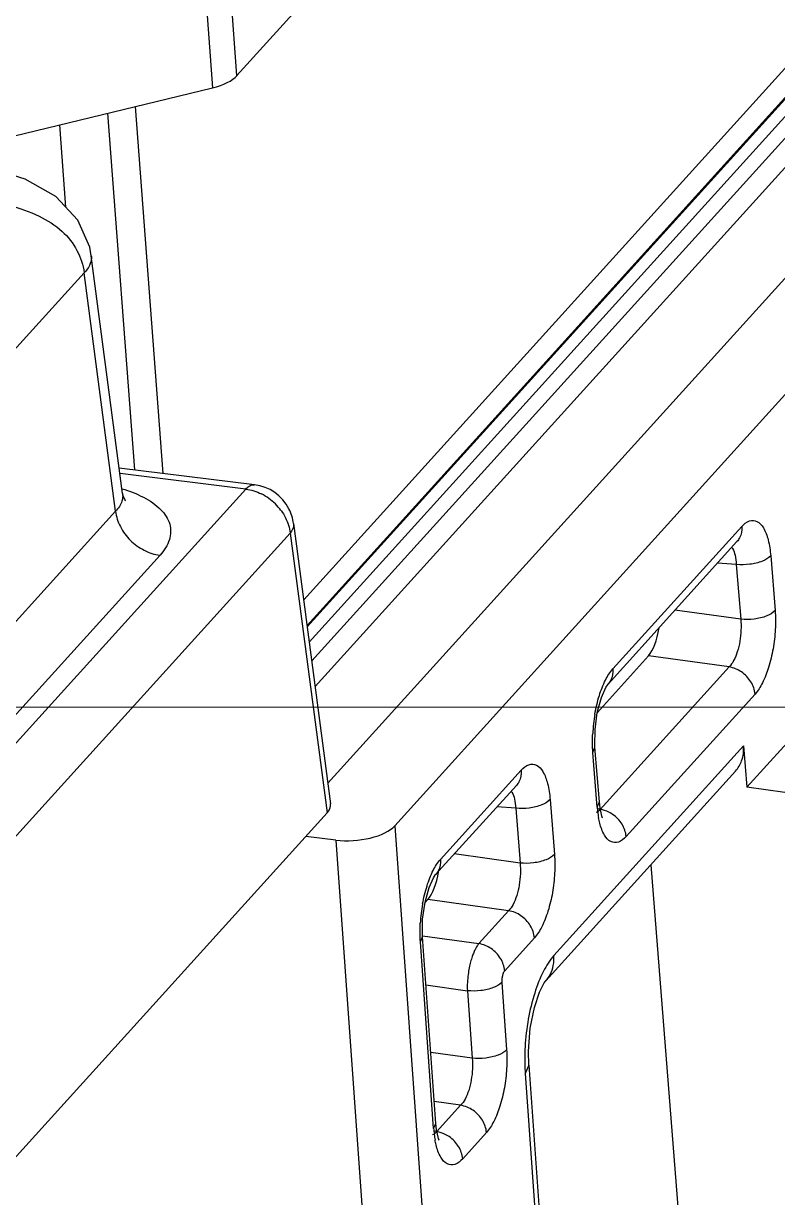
# Model space of a CAD drawing. Header units: millimetres. Extents: x -1995 to -555, y 489 to 1011.
# Drawn here: x -871.75 to -854.98, y 629.39 to 655.49 of the extents above; entities that cross this region are included whole.
import ezdxf

# ---------------------------------------------------------------- set-up
doc = ezdxf.new("R2010")
doc.units = ezdxf.units.MM
doc.layers.add('from', color=7, linetype='Continuous', lineweight=13)
doc.styles.add('ROMAND', font='romand.shx', dxfattribs={"width": 0.75, "bigfont": 'gbcbig.shx'})
doc.dimstyles.new('YanXiu', dxfattribs={"dimtxt": 2.5, "dimasz": 2.2, "dimexe": 1, "dimexo": 0, "dimgap": 0.66, "dimtad": 0, "dimzin": 1, "dimdsep": 46, "dimtxsty": 'ROMAND', "dimblk": 'CLOSEDBLANK', "dimcen": 0, "dimclrd": 3, "dimclre": 3, "dimclrt": 7, "dimazin": 0, "dimtfac": 1, "dimtofl": 0, "dimtmove": 0, "dimatfit": 3, "dimldrblk": 'CLOSEDBLANK', "dimfxl": 1, "dimlwd": 5, "dimlwe": 5, "dimarcsym": 0})

# ---------------------------------------------------------------- blocks, each defined once
blk = doc.blocks.new('_ClosedBlank')
at = {"color": 0, "linetype": 'ByBlock', "lineweight": -2}
for p, q in [((-1, 0.1667), (0, 0)), ((-1, 0.1667), (-1, -0.1667)), ((0, 0), (-1, -0.1667))]:
    blk.add_line(p, q, dxfattribs=at)

msp = doc.modelspace()

# ---------------------------------------------------------------- linework, layer by layer
at = {"color": 7, "linetype": 'Continuous'}
for p, q in [((-865.265, 640.75), (-816.752, 694.341)), ((-818.271, 694.182), (-865.44, 642.076)), ((-817.825, 694.29), (-865.396, 641.74)), ((-817.509, 694.158), (-865.341, 641.319)), ((-818.555, 693.904), (-865.444, 642.107)), ((-865.519, 642.676), (-819.311, 693.721)), ((-864.982, 638.603), (-816.546, 692.109)), ((-867.002, 654.333), (-868.075, 668.639)), ((-868.62, 668.368), (-867.546, 654.062)), ((-863.494, 637.654), (-841.388, 662.073)), ((-865.54, 655.948), (-867.002, 654.333)), ((-872.226, 652.927), (-867.546, 654.062)), ((-868.644, 645.487), (-869.258, 653.647)), ((-869.879, 653.496), (-869.283, 645.566)), ((-870.952, 653.236), (-870.814, 651.412)), ((-869.545, 645.043), (-870.242, 650.329)), ((-891.489, 626.656), (-870.4, 649.952)), ((-869.701, 644.649), (-870.4, 649.952)), ((-866.613, 645.237), (-869.619, 645.607)), ((-866.806, 645.14), (-869.603, 645.485)), ((-890.834, 618.598), (-866.806, 645.14)), ((-869.544, 645.042), (-869.544, 645.04)), ((-869.701, 644.649), (-890.953, 621.173)), ((-865.744, 644.376), (-864.921, 638.143)), ((-858.643, 641.142), (-855.777, 644.308)), ((-889.848, 617.62), (-865.82, 644.163)), ((-865.82, 644.163), (-864.999, 637.94)), ((-855.883, 643.973), (-858.749, 640.807)), ((-855.883, 643.973), (-855.88, 643.976)), ((-868.714, 643.671), (-889.966, 620.195)), ((-855.898, 643.464), (-856.317, 643.494)), ((-855.898, 643.464), (-855.801, 642.246)), ((-855.133, 643.657), (-855.036, 642.438)), ((-855.664, 638.51), (-851.771, 642.811)), ((-855.801, 642.246), (-857.264, 642.448)), ((-857.851, 641.434), (-858.988, 640.177)), ((-856.056, 641.186), (-857.851, 641.434)), ((-856.056, 641.186), (-858.922, 638.02)), ((-855.481, 640.583), (-858.347, 637.417)), ((-859.044, 639.443), (-859.04, 639.797)), ((-855.737, 639.429), (-859.955, 634.77)), ((-859.088, 639.287), (-859.041, 639.403)), ((-858.991, 638.069), (-859.088, 639.287)), ((-859.041, 639.403), (-859.044, 639.443)), ((-858.944, 638.184), (-859.041, 639.403)), ((-855.737, 639.429), (-855.664, 638.51)), ((-862.477, 636.907), (-860.683, 638.889)), ((-860.133, 634.211), (-855.914, 638.871)), ((-860.789, 638.554), (-862.584, 636.571)), ((-860.789, 638.554), (-860.786, 638.556)), ((-850.36, 637.768), (-855.664, 638.51)), ((-860.039, 638.237), (-859.942, 637.019)), ((-864.999, 637.94), (-889.218, 611.186)), ((-860.804, 638.045), (-861.223, 638.075)), ((-860.804, 638.045), (-860.707, 636.826)), ((-858.991, 638.069), (-858.944, 638.184)), ((-858.922, 638.02), (-858.972, 638.029)), ((-858.929, 638.054), (-858.944, 638.184)), ((-864.802, 637.337), (-865.47, 637.419)), ((-863.494, 637.654), (-861.053, 603.333)), ((-864.802, 637.337), (-862.36, 603.016)), ((-860.707, 636.826), (-862.17, 637.029)), ((-857.801, 636.787), (-857.098, 627.931)), ((-862.757, 636.015), (-862.822, 635.943)), ((-860.962, 635.766), (-862.757, 636.015)), ((-862.879, 635.226), (-862.873, 635.582)), ((-860.962, 635.766), (-861.623, 635.035)), ((-862.924, 635.074), (-862.876, 635.184)), ((-862.629, 630.926), (-862.924, 635.074)), ((-862.876, 635.184), (-862.879, 635.226)), ((-862.581, 631.036), (-862.876, 635.184)), ((-862.873, 635.209), (-861.623, 635.035)), ((-860.387, 635.164), (-861.049, 634.433)), ((-862.8, 634.116), (-861.879, 633.988)), ((-861.113, 634.171), (-861.006, 632.671)), ((-861.879, 633.988), (-861.772, 632.487)), ((-861.772, 632.487), (-862.694, 632.615)), ((-860.514, 632.335), (-860.522, 632.644)), ((-860.514, 632.335), (-860.594, 632.151)), ((-860.514, 632.335), (-858.199, 599.789)), ((-860.594, 632.151), (-858.278, 599.605)), ((-862.028, 631.44), (-862.616, 631.522)), ((-862.028, 631.44), (-862.557, 630.855)), ((-862.629, 630.926), (-862.581, 631.036)), ((-862.567, 630.898), (-862.581, 631.036)), ((-862.557, 630.855), (-862.612, 630.864)), ((-861.453, 630.838), (-861.983, 630.252))]:
    msp.add_line(p, q, dxfattribs=at)
for points in [[(-870.242, 650.328), (-870.277, 650.52), (-870.538, 651.122), (-871.034, 651.642), (-871.712, 652.028), (-872.519, 652.286), (-872.845, 652.354)], [(-869.497, 644.893), (-869.484, 644.882), (-869.538, 645.006), (-869.544, 645.04)], [(-858.899, 640.508), (-858.8, 640.732), (-858.749, 640.807)], [(-859.04, 639.797), (-858.989, 640.176), (-858.899, 640.508)], [(-858.887, 637.849), (-858.87, 637.83), (-858.885, 637.866), (-858.929, 638.054)], [(-862.73, 636.281), (-862.634, 636.498), (-862.584, 636.571)], [(-862.873, 635.582), (-862.82, 635.957), (-862.73, 636.281)], [(-860.522, 632.644), (-860.479, 633.158), (-860.385, 633.614), (-860.271, 633.955), (-860.168, 634.161), (-860.133, 634.211)], [(-862.521, 630.683), (-862.505, 630.665), (-862.522, 630.704), (-862.567, 630.898)]]:
    msp.add_lwpolyline(points, dxfattribs=at)
for centre, radius, start, end in [((-866.735, 644.245), 1, 27.248, 82.9739), ((-866.993, 643.965), 1.195, 54.1166, 63.2727), ((-867.009, 643.943), 1.222, 36.2406, 54.1516), ((-866.741, 644.243), 1.006, 7.5723, 27.1918), ((-855.442, 639.508), 3.655, 170.0734, 176.9216), ((-856.496, 638.265), 2.503, 184.5006, 187.0587), ((-856.871, 638.218), 2.125, 187.0486, 190.34), ((-859.018, 637.408), 0.62, 72.0615, 81.0121), ((-859.274, 635.272), 3.658, 169.8462, 176.6156), ((-855.856, 632.456), 4.748, 176.5372, 181.4676), ((-856.433, 632.446), 4.171, 181.5284, 184.0532), ((-860.103, 631.103), 2.532, 184.021, 187.0686), ((-860.506, 631.053), 2.126, 187.0738, 190.3571)]:
    msp.add_arc(centre, radius, start, end, dxfattribs=at)
for centre, major_axis, ratio, start_param, end_param in [((-867.92, 654.446), (0.997, 0.079), 0.439022, -1.221204, -0.435817), ((-857.908, 642.151), (0.098, 0.794), 0.379684, -2.647061, -1.648626), ((-865.918, 638.053), (0.998, 0.08), 0.438612, -0.435793, 0.021716), ((-864.412, 637.767), (0.997, 0.079), 0.439065, -2.006706, -0.435909), ((-862.814, 636.731), (0.098, 0.794), 0.379684, -2.647061, -1.648626)]:
    msp.add_ellipse(centre, major_axis=major_axis, ratio=ratio, start_param=start_param, end_param=end_param, dxfattribs=at)
for points, start_tangent, end_tangent in [([(-873.746, 651.704), (-872.851, 651.612), (-872.065, 651.451), (-871.403, 651.207), (-870.893, 650.871), (-870.56, 650.448), (-870.4, 649.952)], (0.99794, -0.064157), (0.139236, -0.990259)), ([(-870.242, 650.328), (-870.239, 650.276), (-870.283, 650.114), (-870.4, 649.952)], (0.130025, -0.991511), (-0.69226, -0.721648)), ([(-869.545, 645.04), (-869.561, 644.872), (-869.701, 644.649)], (0.112053, -0.993702), (-0.686558, -0.727075)), ([(-869.556, 645.147), (-869.08, 644.958), (-868.695, 644.682), (-868.499, 644.362), (-868.506, 644.016), (-868.714, 643.671)], (0.957164, -0.289545), (-0.67147, -0.741032)), ([(-866.806, 645.14), (-866.731, 645.206), (-866.655, 645.236), (-866.613, 645.237)], (0.671114, 0.741355), (0.992786, -0.119898)), ([(-866.806, 645.14), (-866.629, 645.102), (-866.456, 645.032)], (0.992505, -0.122207), (0.893437, -0.449188)), ([(-869.701, 644.649), (-869.596, 644.306), (-869.372, 644.001), (-869.064, 643.779), (-868.714, 643.671)], (0.113874, -0.993495), (0.992505, -0.122207)), ([(-866.023, 644.665), (-865.925, 644.505), (-865.856, 644.336)], (0.590314, -0.807174), (0.293133, -0.956072)), ([(-865.856, 644.336), (-865.82, 644.163)], (0.293133, -0.956072), (0.113874, -0.993495)), ([(-865.745, 644.375), (-865.742, 644.346), (-865.82, 644.163)], (0.161662, -0.986846), (-0.641351, -0.767247)), ([(-855.777, 644.308), (-855.826, 644.054), (-855.883, 643.974)], (0.079072, -0.996869), (-0.673532, -0.739158)), ([(-855.777, 644.308), (-855.603, 644.433), (-855.438, 644.423), (-855.295, 644.279), (-855.19, 644.014), (-855.133, 643.657)], (0.671114, 0.741354), (0.079368, -0.996845)), ([(-855.999, 643.843), (-855.983, 643.819), (-855.925, 643.668)], (0.583283, -0.812269), (0.230015, -0.973187)), ([(-855.925, 643.668), (-855.898, 643.464)], (0.230015, -0.973187), (0.052196, -0.998637)), ([(-855.133, 643.657), (-855.318, 643.539), (-855.597, 643.469), (-855.898, 643.464)], (-0.671114, -0.741355), (-0.99451, 0.104639)), ([(-855.036, 642.438), (-855.221, 642.32), (-855.5, 642.25), (-855.801, 642.246)], (-0.671113, -0.741355), (-0.99451, 0.104639)), ([(-855.036, 642.438), (-855.032, 642.021), (-855.081, 641.588), (-855.18, 641.177), (-855.318, 640.83), (-855.481, 640.583)], (0.079105, -0.996866), (-0.670712, -0.741718)), ([(-855.801, 642.246), (-855.794, 642.006), (-855.819, 641.758), (-855.876, 641.524), (-855.957, 641.326), (-856.056, 641.186)], (0.105664, -0.994402), (-0.696123, -0.717923)), ([(-858.806, 640.895), (-858.643, 641.142)], (0.452008, 0.892014), (0.671007, 0.741451)), ([(-858.643, 641.142), (-858.692, 640.888), (-858.749, 640.808)], (0.079072, -0.996869), (-0.67353, -0.73916)), ([(-855.481, 640.583), (-855.573, 640.855), (-855.782, 641.075), (-856.056, 641.186)], (-0.079072, 0.996869), (-0.987934, 0.154874)), ([(-859.043, 640.138), (-858.944, 640.549), (-858.806, 640.895)], (0.172293, 0.985046), (0.452008, 0.892014)), ([(-859.088, 639.287), (-859.092, 639.704)], (-0.079061, 0.99687), (0.053603, 0.998562)), ([(-855.915, 638.871), (-855.779, 639.099), (-855.737, 639.429)], (0.670301, 0.742089), (-0.079072, 0.996869)), ([(-860.683, 638.889), (-860.509, 639.013), (-860.344, 639.003), (-860.201, 638.859), (-860.096, 638.595), (-860.039, 638.237)], (0.671114, 0.741354), (0.079368, -0.996845)), ([(-860.683, 638.889), (-860.732, 638.634), (-860.789, 638.554)], (0.079072, -0.996869), (-0.673532, -0.739158)), ([(-860.905, 638.424), (-860.889, 638.4), (-860.831, 638.249)], (0.583283, -0.812269), (0.230015, -0.973187)), ([(-860.831, 638.249), (-860.804, 638.045)], (0.230015, -0.973187), (0.052196, -0.998637)), ([(-860.039, 638.237), (-860.224, 638.12), (-860.503, 638.049), (-860.804, 638.045)], (-0.671114, -0.741355), (-0.99451, 0.104639)), ([(-858.922, 638.02), (-859.016, 637.948)], (-0.643998, -0.765027), (-0.955985, -0.293415)), ([(-858.347, 637.417), (-858.439, 637.689), (-858.648, 637.909), (-858.828, 637.997)], (-0.079072, 0.996869), (-0.951787, 0.306759)), ([(-858.347, 637.417), (-858.52, 637.293), (-858.686, 637.303), (-858.829, 637.447), (-858.934, 637.711), (-858.962, 637.837)], (-0.671072, -0.741392), (-0.180282, 0.983615)), ([(-862.638, 636.663), (-862.477, 636.907)], (0.454092, 0.890955), (0.671006, 0.741452)), ([(-862.477, 636.907), (-862.527, 636.652), (-862.583, 636.572)], (0.079072, -0.996869), (-0.67353, -0.73916)), ([(-859.942, 637.019), (-860.127, 636.901), (-860.406, 636.831), (-860.707, 636.826)], (-0.671113, -0.741355), (-0.99451, 0.104639)), ([(-859.942, 637.019), (-859.938, 636.602), (-859.987, 636.168), (-860.086, 635.757), (-860.224, 635.411), (-860.387, 635.164)], (0.079105, -0.996866), (-0.670712, -0.741718)), ([(-862.874, 635.917), (-862.776, 636.321), (-862.638, 636.663)], (0.176287, 0.984339), (0.454092, 0.890955)), ([(-860.707, 636.826), (-860.7, 636.587), (-860.726, 636.338), (-860.782, 636.104), (-860.863, 635.907), (-860.962, 635.766)], (0.105664, -0.994402), (-0.696123, -0.717923)), ([(-860.387, 635.164), (-860.479, 635.436), (-860.688, 635.655), (-860.962, 635.766)], (-0.079072, 0.996869), (-0.987934, 0.154874)), ([(-862.924, 635.074), (-862.925, 635.488)], (-0.070945, 0.99748), (0.059026, 0.998256)), ([(-861.623, 635.035), (-861.662, 634.983), (-861.699, 634.918), (-861.736, 634.84), (-861.772, 634.746), (-861.806, 634.633), (-861.837, 634.5), (-861.862, 634.345), (-861.878, 634.171), (-861.879, 633.988)], (-0.644527, -0.764581), (0.044809, -0.998996)), ([(-861.049, 634.433), (-861.141, 634.705), (-861.35, 634.924), (-861.623, 635.035)], (-0.079072, 0.996869), (-0.987934, 0.154874)), ([(-859.955, 634.77), (-860.186, 634.422), (-860.382, 633.935)], (-0.671081, -0.741384), (-0.300932, -0.953645)), ([(-860.132, 634.213), (-860.04, 634.342), (-859.955, 634.77)], (0.673941, 0.738785), (-0.079072, 0.996869)), ([(-861.049, 634.433), (-861.069, 634.404), (-861.079, 634.384), (-861.088, 634.361), (-861.097, 634.333), (-861.104, 634.299), (-861.11, 634.26), (-861.114, 634.217), (-861.113, 634.171)], (-0.671102, -0.741365), (0.071021, -0.997475)), ([(-861.113, 634.171), (-861.298, 634.058), (-861.578, 633.991), (-861.879, 633.988)], (-0.685833, -0.727759), (-0.99445, 0.105213)), ([(-860.382, 633.935), (-860.523, 633.355), (-860.595, 632.743)], (-0.300932, -0.953645), (-0.05909, -0.998253)), ([(-861.772, 632.487), (-861.766, 632.249), (-861.793, 632.004), (-861.849, 631.773), (-861.93, 631.579), (-862.028, 631.44)], (0.09696, -0.995288), (-0.695698, -0.718334)), ([(-861.006, 632.671), (-861.192, 632.557), (-861.471, 632.491), (-861.772, 632.487)], (-0.685833, -0.727759), (-0.99445, 0.105213)), ([(-861.006, 632.671), (-861.005, 632.256), (-861.056, 631.828), (-861.154, 631.423), (-861.292, 631.081), (-861.453, 630.838)], (0.071007, -0.997476), (-0.670706, -0.741723)), ([(-861.453, 630.838), (-861.545, 631.109), (-861.754, 631.329), (-862.028, 631.44)], (-0.079072, 0.996869), (-0.987934, 0.154874)), ([(-862.557, 630.855), (-862.653, 630.782)], (-0.643507, -0.76544), (-0.958613, -0.284713)), ([(-861.983, 630.252), (-862.158, 630.127), (-862.325, 630.139), (-862.469, 630.288), (-862.574, 630.56), (-862.597, 630.671)], (-0.671097, -0.741369), (-0.180551, 0.983566)), ([(-862.462, 630.832), (-862.557, 630.855)], (-0.95108, 0.308944), (-0.987934, 0.154874)), ([(-861.983, 630.252), (-862.075, 630.524), (-862.284, 630.744), (-862.462, 630.832)], (-0.079072, 0.996869), (-0.95108, 0.308944))]:
    msp.add_spline(points, degree=3, dxfattribs=dict(at, start_tangent=start_tangent, end_tangent=end_tangent))

# ---------------------------------------------------------------- leaders
at = {"layer": 'from', "color": 4}
msp.add_leader([(-895.809, 640.295), (-789.655, 640.295)], dimstyle='YanXiu', override={"dimasz": 3, "dimldrblk": 'Small'}, dxfattribs=at)

doc.saveas('drawing.dxf')
